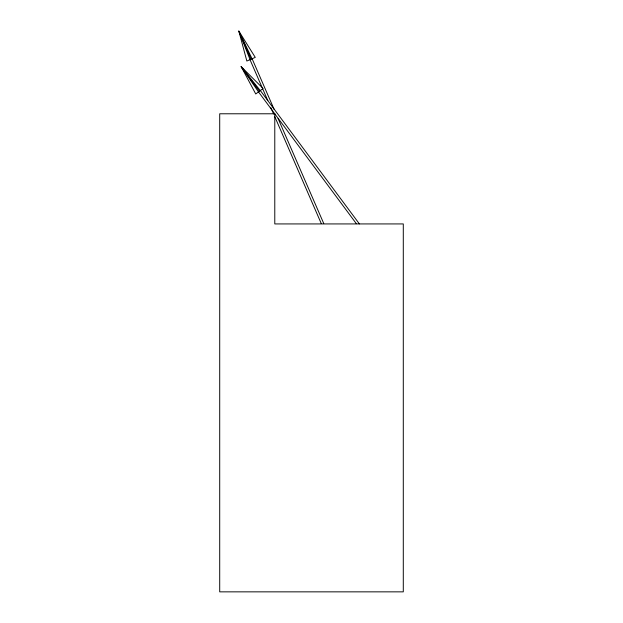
<?xml version="1.0" encoding="UTF-8"?>
<svg xmlns="http://www.w3.org/2000/svg" width="623" height="623" viewBox="0 0 623 623"><rect width="100%" height="100%" fill="white"/><g stroke="black" fill="none" stroke-linecap="round" stroke-linejoin="round"><path stroke-width="0.93" d="M356.372 223.696L258.498 91.908L241.179 66.661L263.108 88.489L255.734 93.964L241.179 66.661L260.289 90.584M260.344 90.545L359.37 223.883M241.179 66.661L259.425 91.231M250.064 59.637L238.858 31.15L255.266 57.378L246.848 61.038L238.858 31.15L252.042 58.78M252.105 58.749L274.182 109.523M278.06 118.432L323.758 223.54M238.858 31.15L251.053 59.208M250.002 59.668L262.01 87.282M262.781 89.058L267.82 100.638M270.919 107.763L273.629 114.001M274.79 116.672L321.266 223.564M274.782 113.783L219.709 113.783L219.709 591.85L403.291 591.85L403.291 223.93L274.782 223.93L274.782 113.783"/></g></svg>
